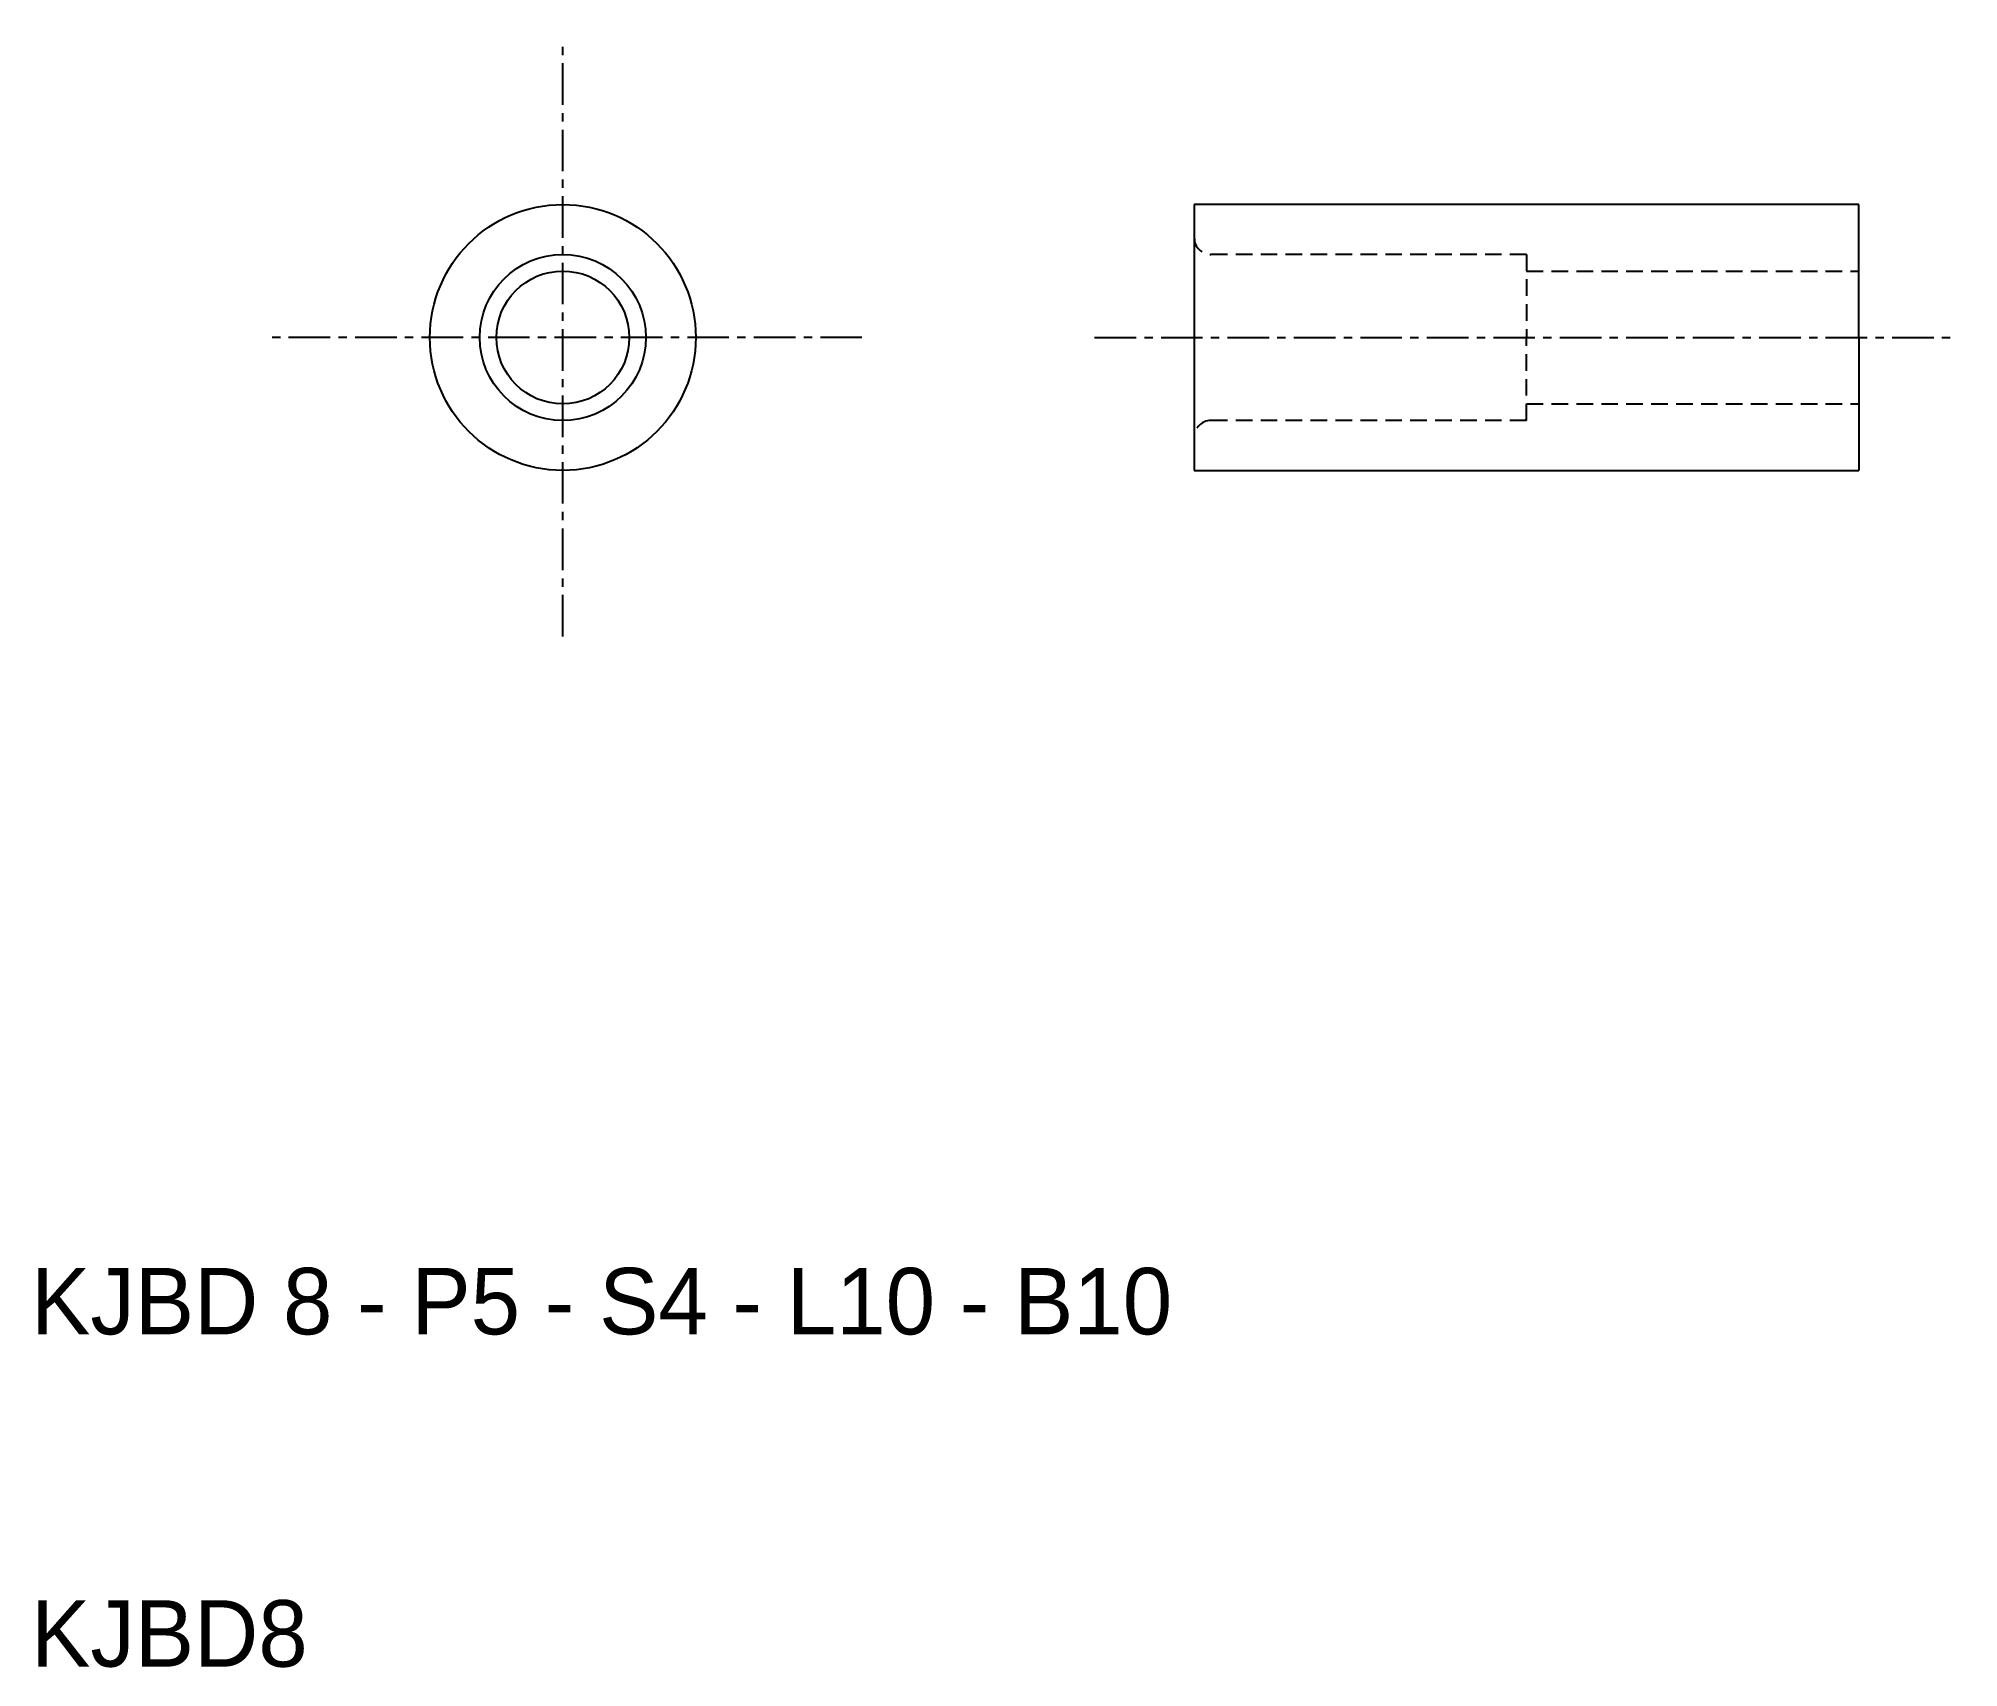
# Model space of a CAD drawing. Extents: x 10.2 to 68, y 10 to 59.
import ezdxf

# ---------------------------------------------------------------- set-up
doc = ezdxf.new("R2010")
doc.units = 0
doc.linetypes.add('CENTER', pattern=[2, 1.25, -0.25, 0.25, -0.25])
doc.linetypes.add('DASHED', pattern=[0.75, 0.5, -0.25])
doc.layers.get('0').update_dxf_attribs({"linetype": 'CONTINUOUS'})
doc.layers.add('CENTER', color=1, linetype='CENTER')

msp = doc.modelspace()

# ---------------------------------------------------------------- linework, layer by layer
at = {"color": 7, "linetype": 'CONTINUOUS'}
for p, q in [((45, 54), (45, 54)), ((65, 54), (45, 54)), ((45, 54), (45, 46)), ((65, 50), (65, 54)), ((65, 50), (65, 46)), ((45, 46), (45, 46)), ((45, 46), (65, 46))]:
    msp.add_line(p, q, dxfattribs=at)
at = {"color": 3, "linetype": 'DASHED'}
for p, q in [((55, 52.5), (45.5, 52.5)), ((55, 52.5), (55, 50)), ((55, 52), (65, 52)), ((55, 47.5), (55, 50)), ((55, 48), (65, 48)), ((55, 47.5), (45.5, 47.5))]:
    msp.add_line(p, q, dxfattribs=at)
at = {"color": 7, "linetype": 'CONTINUOUS'}
for radius in [4, 2.5, 2]:
    msp.add_circle((26, 50), radius, dxfattribs=at)
at = {"color": 3, "linetype": 'DASHED'}
for centre, start, end in [((45.5, 53), 180, 270), ((45.5, 47), 90, 180)]:
    msp.add_arc(centre, 0.5, start, end, dxfattribs=at)
at = {"layer": 'CENTER', "color": 1, "linetype": 'CENTER'}
for p, q in [((26, 41), (26, 59)), ((35, 50), (17, 50)), ((42, 50), (68, 50))]:
    msp.add_line(p, q, dxfattribs=at)

# ---------------------------------------------------------------- texts
at = {"color": 7, "linetype": 'CONTINUOUS'}
for s, p in [('KJBD 8 - P5 - S4 - L10 - B10', (10, 20)), ('KJBD8', (10, 10))]:
    msp.add_text(s, height=2, dxfattribs=at).set_placement(p)

doc.saveas('drawing.dxf')
